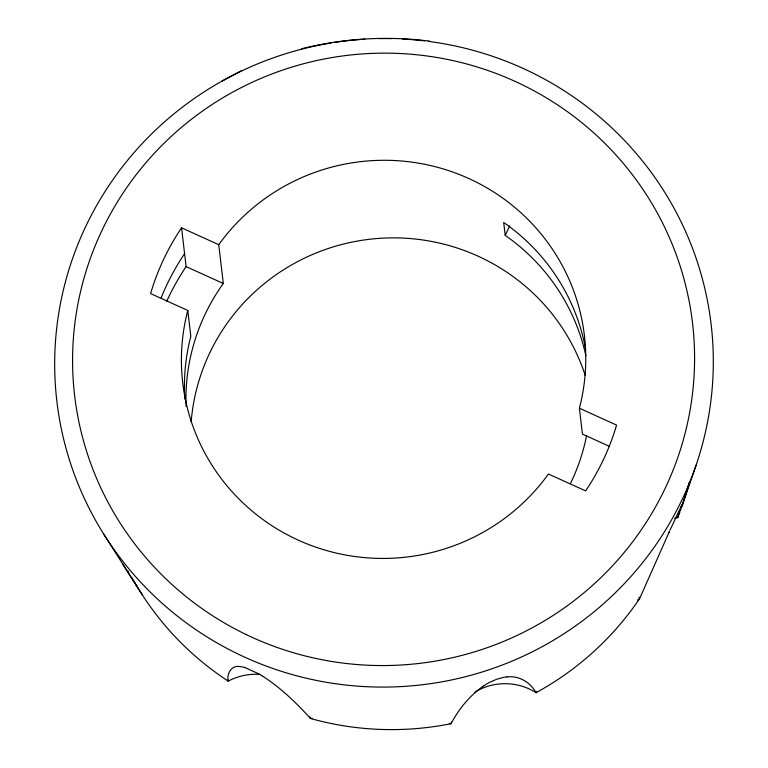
<?xml version="1.0" encoding="UTF-8"?>
<svg xmlns="http://www.w3.org/2000/svg" width="768" height="768" viewBox="0 0 768 768"><rect width="100%" height="100%" fill="white"/><g stroke="black" fill="none" stroke-linecap="round" stroke-linejoin="round"><path stroke-width="1.15" d="M536.669 691.584L536.208 692.746M451.488 722.141L451.037 723.638C458.774 709.354 469.142 696.182 482.486 686.746M681.658 507.197L689.76 481.43L680.448 510.49M696.077 465.264L682.368 505.123L682.589 504.019L681.13 506.554M679.978 511.766L677.789 517.546L674.611 518.323M669.158 532.032L639.696 598.474L638.909 597.12M670.128 529.92L680.89 507.024M585.84 355.68A202.224 199.027 -6.7 0 0 505.219 235.411L509.789 225.706M483.994 685.728L485.654 684.653A67.382 5.654 -20.2 0 1 489.245 682.55M474.864 692.256C493.094 680.64 517.93 680.87 535.997 692.726A296.698 292.003 -6.7 0 0 639.59 598.646L637.498 600.067M221.77 81.235L241.306 70.723M489.36 682.512L496.464 679.315L503.712 677.338A47.28 3.965 -20.2 0 1 504.528 677.194A73.891 6.182 -20.2 0 1 506.899 676.925M133.584 580.464A296.698 292.003 -6.7 0 0 228.23 681.12C237.878 676.003 248.976 673.603 259.872 674.4M312.355 718.358L310.483 718.483A296.698 292.003 -6.7 0 0 450.97 723.696L449.376 723.533M301.776 48.72C343.526 38.304 387.043 35.722 429.734 41.165M506.957 676.906L507.581 676.858A133.661 11.222 -20.3 0 1 508.512 676.81C519.84 675.984 530.803 682.762 535.997 692.726M245.184 667.651L259.085 673.997A47.28 2.966 24.7 0 1 260.006 674.534M579.398 408.24L616.589 425.107A242.669 238.838 -6.7 0 1 585.629 490.886L548.438 474.019A202.224 199.027 -6.7 0 1 298.445 540.221A202.224 199.027 -6.7 0 1 187.786 310.454L150.595 293.587A242.669 238.838 -6.7 0 1 181.555 227.818L218.746 244.685A202.224 199.027 -6.7 0 1 468.73 178.483A202.224 199.027 -6.7 0 1 579.398 408.24L582.432 434.112L609.005 446.16M181.555 227.818L186.115 266.621L223.306 283.488A202.224 199.027 -6.7 0 0 186.115 406.55M677.606 517.584L676.954 517.114M262.79 676.253L263.53 676.723A133.661 8.419 24.7 0 1 264.634 677.443C281.683 688.829 296.621 703.123 310.291 718.33L309.984 716.803M103.526 533.789L137.587 587.386M122.717 564.086L142.397 595.075M131.856 577.651L132.893 579.36M127.584 570.634L128.669 572.419M228.144 681.072L228.077 680.083M505.219 235.411L503.693 222.48A202.224 199.027 -6.7 0 1 585.619 349.258M218.746 244.685L223.306 283.488M187.786 310.454L190.819 336.326A202.224 199.027 -6.7 0 0 184.886 399.062M228.24 681.12C226.426 673.776 231.629 664.867 239.875 666.586A177.562 11.155 24.8 0 1 240.922 666.691L242.208 666.922A67.382 4.224 24.8 0 1 245.069 667.594M161.194 297.725A242.669 238.838 -6.7 0 1 184.589 253.68M166.666 301.44A242.669 238.838 -6.7 0 1 186.115 266.621M586.618 435.437A202.224 199.027 -6.7 0 1 570.576 483.312M191.184 421.613A202.224 199.027 -6.7 0 1 369.542 239.27A202.224 199.027 -6.7 0 1 585.226 375.427M259.91 674.486A73.891 4.627 24.7 0 1 262.704 676.214M482.448 686.765A177.562 14.947 -20.1 0 1 483.946 685.747M668.736 532.934A177.562 0.883 -64.8 0 1 669.677 530.87M680.832 507.158A133.661 0.595 -64.9 0 1 681.082 506.659M679.67 510.739A296.698 292.003 -6.7 0 1 677.75 517.603M428.256 41.357A329.395 324.192 -6.7 0 1 663.082 533.952A329.395 324.192 -6.7 0 1 109.68 543.245A329.395 324.192 -6.7 0 1 331.037 42.989M334.522 42.432A329.395 324.192 -6.7 0 1 364.915 39.187M379.018 38.63A329.395 324.192 -6.7 0 1 391.939 38.64M402.518 39.014A329.395 324.192 -6.7 0 1 424.762 40.915M245.952 634.445A311.069 306.144 -6.7 0 0 693.926 338.294A311.069 306.144 -6.7 0 0 210.893 105.312A311.069 306.144 -6.7 0 0 245.952 634.445"/></g></svg>
